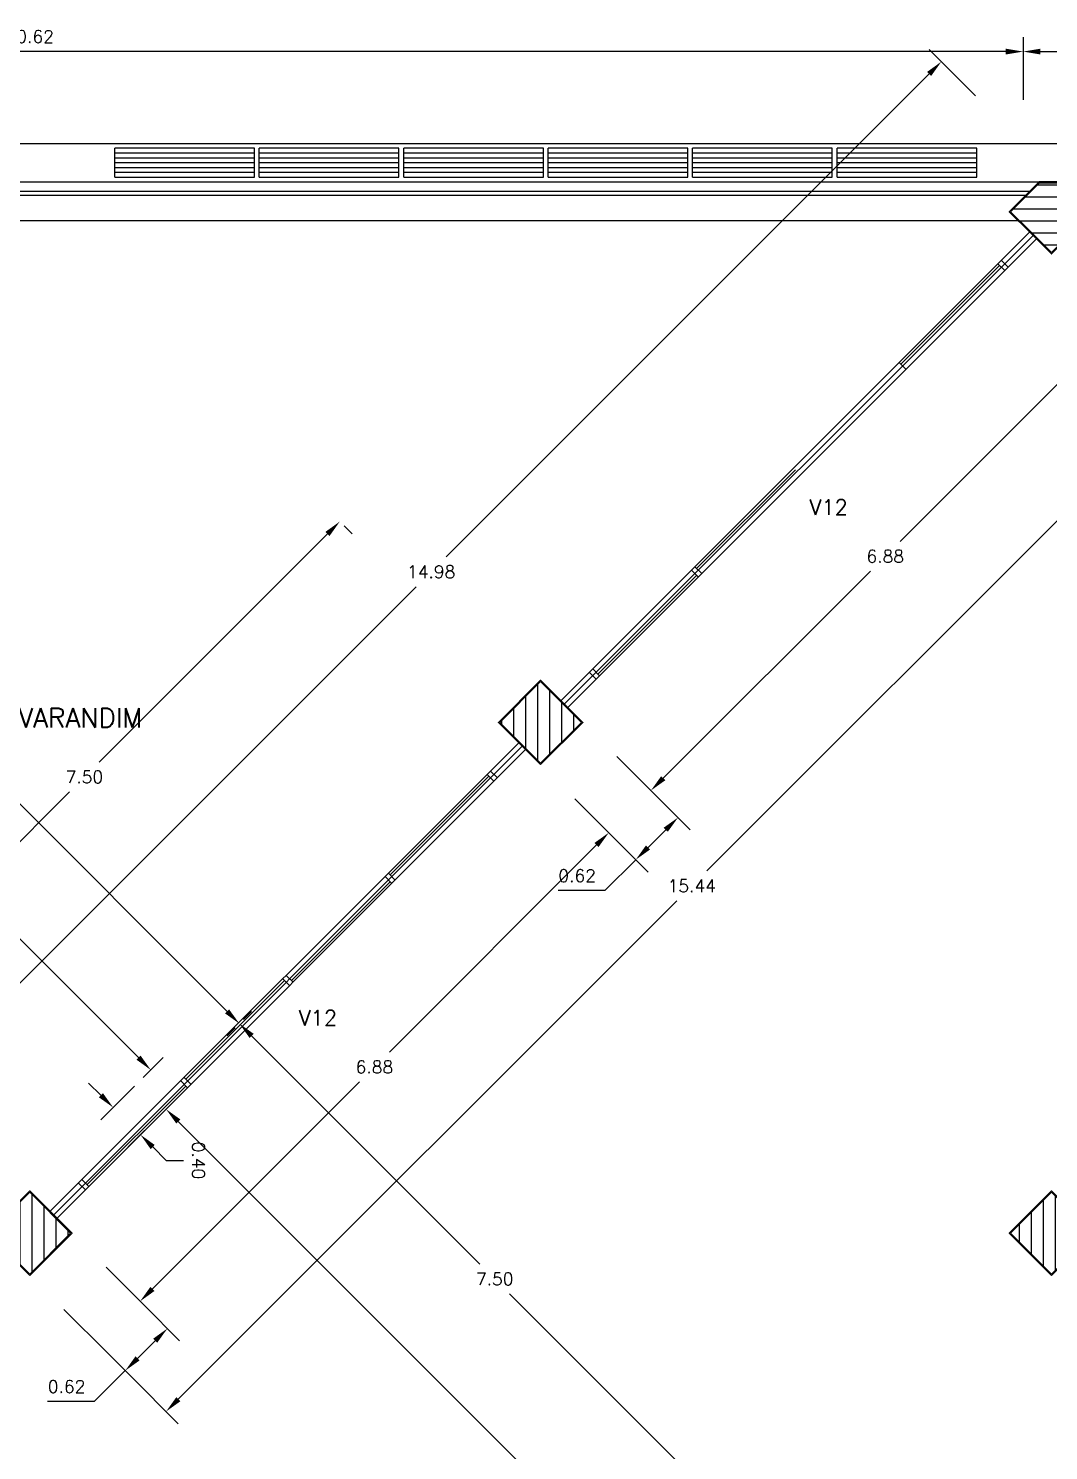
# Model space of a CAD drawing. Extents: x 19.8 to 90.6, y 5.5 to 74.
# Drawn here: x 51.51 to 62.1, y 30.37 to 45.14 of the extents above; entities that cross this region are included whole.
import ezdxf

# ---------------------------------------------------------------- set-up
doc = ezdxf.new("R2010")
doc.units = 0
doc.header["$MEASUREMENT"] = 0
doc.linetypes.add('Default', pattern=[0])
doc.linetypes.add('Solid', pattern=[0])
doc.layers.get('DEFPOINTS').update_dxf_attribs({"linetype": 'Solid'})
for name, color, linetype in [('1st floor plan$0$1F', 15, 'Continuous'), ('1st floor plan$0$2F', 7, 'Continuous'), ('1st floor plan$0$CAI', 52, 'Continuous'), ('1st floor plan$0$Hatch', 15, 'Continuous'), ('1st floor plan$0$Pillars', 30, 'Continuous'), ('Dimensions (COTAS)', 212, 'Solid'), ('Text O', 212, 'Default'), ('Xref_Plan', 7, 'Continuous')]:
    doc.layers.add(name, color=color, linetype=linetype)
doc.layers.add('1st floor plan$0$Interior Walls', color=7, linetype='Continuous', lineweight=30)
doc.layers.add('1st floor plan$0$Partitions', color=7, linetype='Continuous', lineweight=30)
doc.styles.add('Simplex', font='SIMPLEX.SHX')
doc.dimstyles.get("Standard").update_dxf_attribs({"dimtxt": 0.13, "dimasz": 0.18, "dimexe": 0.18, "dimexo": 0.0625, "dimgap": 0.09, "dimtad": 1, "dimtih": 1, "dimtoh": 1, "dimzin": 0, "dimdsep": 46, "dimtxsty": 'Simplex', "dimcen": 0.09, "dimadec": 0, "dimazin": 0, "dimtfac": 1, "dimtofl": 0, "dimtmove": 0, "dimatfit": 3, "dimfxl": 1, "dimtolj": 1, "dimtzin": 0, "dimarcsym": 0})

# ---------------------------------------------------------------- blocks, each defined once
blk = doc.blocks.new('*D17')
at = {"layer": 'DEFPOINTS', "color": 0}
for p in [(79.104, 36.873), (81.578, 34.398), (52.587, 10.357)]:
    blk.add_point(p, dxfattribs=at)
at = {"layer": 'Dimensions (COTAS)', "color": 0, "lineweight": -2}
for p, q in [((79.148, 36.829), (81.706, 34.271)), ((81.451, 34.271), (68.475, 21.295)), ((55.189, 8.009), (68.165, 20.985)), ((52.631, 10.312), (55.189, 7.754))]:
    blk.add_line(p, q, dxfattribs=at)
at = {"layer": 'Dimensions (COTAS)', "color": 0}
for points in [[(81.43, 34.292), (81.472, 34.25), (81.578, 34.398)], [(55.168, 8.03), (55.21, 7.988), (55.062, 7.882)]]:
    blk.add_solid(points, dxfattribs=at)
at = {"layer": 'Dimensions (COTAS)', "color": 0, "insert": (68.32, 21.14), "char_height": 0.13, "attachment_point": 5, "style": 'Simplex'}
blk.add_mtext('\\A1;37.50', dxfattribs=at)
blk = doc.blocks.new('*D18')
at = {"layer": 'DEFPOINTS', "color": 0}
for p in [(83.184, 33.175), (83.184, 33.175), (56.108, 6.1)]:
    blk.add_point(p, dxfattribs=at)
at = {"layer": 'Dimensions (COTAS)', "color": 0, "lineweight": -2}
for p, q in [((83.228, 33.131), (83.311, 33.048)), ((83.056, 33.048), (69.801, 19.792)), ((56.236, 6.227), (69.491, 19.482)), ((56.064, 6.144), (55.981, 6.227))]:
    blk.add_line(p, q, dxfattribs=at)
at = {"layer": 'Dimensions (COTAS)', "color": 0}
for points in [[(83.035, 33.069), (83.078, 33.027), (83.184, 33.175)], [(56.214, 6.248), (56.257, 6.206), (56.108, 6.1)]]:
    blk.add_solid(points, dxfattribs=at)
at = {"layer": 'Dimensions (COTAS)', "color": 0, "insert": (69.646, 19.637), "char_height": 0.13, "attachment_point": 5, "style": 'Simplex'}
blk.add_mtext('\\A1;38.29', dxfattribs=at)
blk = doc.blocks.new('*D21')
at = {"layer": 'DEFPOINTS', "color": 0}
for p in [(52.941, 33.918), (63.568, 23.29), (63.568, 23.29)]:
    blk.add_point(p, dxfattribs=at)
at = {"layer": 'Dimensions (COTAS)', "color": 0, "lineweight": -2}
for p, q in [((52.897, 33.873), (52.813, 33.79)), ((53.068, 33.79), (58.099, 28.759)), ((63.441, 23.417), (58.409, 28.449)), ((63.524, 23.245), (63.441, 23.162))]:
    blk.add_line(p, q, dxfattribs=at)
at = {"layer": 'Dimensions (COTAS)', "color": 0}
for points in [[(53.089, 33.811), (53.047, 33.769), (52.941, 33.917)], [(63.462, 23.438), (63.42, 23.396), (63.568, 23.29)]]:
    blk.add_solid(points, dxfattribs=at)
at = {"layer": 'Dimensions (COTAS)', "color": 0, "insert": (58.254, 28.604), "char_height": 0.13, "attachment_point": 5, "style": 'Simplex'}
blk.add_mtext('\\A1;15.03', dxfattribs=at)
blk = doc.blocks.new('*D69')
at = {"layer": 'DEFPOINTS', "color": 0}
for p in [(42.187, 44.92), (42.063, 44.795), (52.658, 34.201)]:
    blk.add_point(p, dxfattribs=at)
at = {"layer": 'Dimensions (COTAS)', "color": 0, "lineweight": -2}
for p, q in [((42.107, 44.84), (42.315, 45.048)), ((42.315, 44.793), (47.445, 39.662)), ((52.655, 34.453), (47.755, 39.352)), ((52.702, 34.245), (52.91, 34.453))]:
    blk.add_line(p, q, dxfattribs=at)
at = {"layer": 'Dimensions (COTAS)', "color": 0}
for points in [[(42.336, 44.814), (42.294, 44.772), (42.187, 44.92)], [(52.676, 34.474), (52.634, 34.431), (52.782, 34.325)]]:
    blk.add_solid(points, dxfattribs=at)
at = {"layer": 'Dimensions (COTAS)', "color": 0, "insert": (47.6, 39.507), "char_height": 0.13, "attachment_point": 5, "rotation": 270, "style": 'Simplex'}
blk.add_mtext('\\A1;14.98', dxfattribs=at)
blk = doc.blocks.new('*D74')
at = {"layer": 'DEFPOINTS', "color": 0}
for p in [(41.214, 44.9), (41.214, 44.9), (61.838, 45)]:
    blk.add_point(p, dxfattribs=at)
at = {"layer": 'Dimensions (COTAS)', "color": 0, "lineweight": -2}
for p, q in [((61.658, 44.9), (41.394, 44.9)), ((61.838, 44.937), (61.838, 44.72)), ((41.214, 44.837), (41.214, 44.72))]:
    blk.add_line(p, q, dxfattribs=at)
at = {"layer": 'Dimensions (COTAS)', "color": 0}
for points in [[(41.394, 44.93), (41.394, 44.87), (41.214, 44.9)], [(61.658, 44.93), (61.658, 44.87), (61.838, 44.9)]]:
    blk.add_solid(points, dxfattribs=at)
at = {"layer": 'Dimensions (COTAS)', "color": 0, "insert": (51.526, 45.055), "char_height": 0.13, "attachment_point": 5, "style": 'Simplex'}
blk.add_mtext('\\A1;20.62', dxfattribs=at)
blk = doc.blocks.new('*D231')
at = {"layer": 'DEFPOINTS', "color": 0}
for p in [(61.838, 44.9), (71.701, 44.9), (71.701, 44.9)]:
    blk.add_point(p, dxfattribs=at)
at = {"layer": 'Dimensions (COTAS)', "color": 0, "lineweight": -2}
for p, q in [((71.701, 44.962), (71.701, 45.08)), ((62.018, 44.9), (71.521, 44.9)), ((61.838, 44.837), (61.838, 44.72))]:
    blk.add_line(p, q, dxfattribs=at)
at = {"layer": 'Dimensions (COTAS)', "color": 0}
for points in [[(62.018, 44.93), (62.018, 44.87), (61.838, 44.9)], [(71.521, 44.93), (71.521, 44.87), (71.701, 44.9)]]:
    blk.add_solid(points, dxfattribs=at)
at = {"layer": 'Dimensions (COTAS)', "color": 0, "insert": (66.77, 45.055), "char_height": 0.13, "attachment_point": 5, "style": 'Simplex'}
blk.add_mtext('\\A1;9.86', dxfattribs=at)
blk = doc.blocks.new('*D233')
at = {"layer": 'DEFPOINTS', "color": 0}
for p in [(62.84, 42.092), (62.84, 42.092), (57.975, 37.227)]:
    blk.add_point(p, dxfattribs=at)
at = {"layer": 'Dimensions (COTAS)', "color": 0, "lineweight": -2}
for p, q in [((62.713, 41.964), (60.563, 39.814)), ((62.884, 42.047), (62.967, 41.964)), ((58.102, 37.354), (60.253, 39.504)), ((58.019, 37.183), (58.102, 37.099))]:
    blk.add_line(p, q, dxfattribs=at)
at = {"layer": 'Dimensions (COTAS)', "color": 0}
for points in [[(62.692, 41.986), (62.734, 41.943), (62.84, 42.092)], [(58.081, 37.375), (58.124, 37.333), (57.975, 37.227)]]:
    blk.add_solid(points, dxfattribs=at)
at = {"layer": 'Dimensions (COTAS)', "color": 0, "insert": (60.408, 39.659), "char_height": 0.13, "attachment_point": 5, "style": 'Simplex'}
blk.add_mtext('\\A1;6.88', dxfattribs=at)
blk = doc.blocks.new('*D234')
at = {"layer": 'DEFPOINTS', "color": 0}
for p in [(63.857, 41.695), (63.857, 41.695), (52.941, 30.778)]:
    blk.add_point(p, dxfattribs=at)
at = {"layer": 'Dimensions (COTAS)', "color": 0, "lineweight": -2}
for p, q in [((63.901, 41.65), (63.984, 41.567)), ((63.73, 41.567), (58.554, 36.391)), ((53.068, 30.905), (58.244, 36.081)), ((52.985, 30.734), (53.068, 30.651))]:
    blk.add_line(p, q, dxfattribs=at)
at = {"layer": 'Dimensions (COTAS)', "color": 0}
for points in [[(63.709, 41.588), (63.751, 41.546), (63.857, 41.695)], [(53.047, 30.926), (53.089, 30.884), (52.941, 30.778)]]:
    blk.add_solid(points, dxfattribs=at)
at = {"layer": 'Dimensions (COTAS)', "color": 0, "insert": (58.399, 36.236), "char_height": 0.13, "attachment_point": 5, "style": 'Simplex'}
blk.add_mtext('\\A1;15.44', dxfattribs=at)
blk = doc.blocks.new('*D235')
at = {"layer": 'DEFPOINTS', "color": 0}
for p in [(60.99, 44.795), (60.99, 44.795), (50.395, 34.201)]:
    blk.add_point(p, dxfattribs=at)
at = {"layer": 'Dimensions (COTAS)', "color": 0, "lineweight": -2}
for p, q in [((60.946, 44.84), (60.863, 44.923)), ((60.863, 44.668), (55.848, 39.653)), ((50.522, 34.328), (55.538, 39.343)), ((50.439, 34.156), (50.522, 34.073))]:
    blk.add_line(p, q, dxfattribs=at)
at = {"layer": 'Dimensions (COTAS)', "color": 0}
for points in [[(60.842, 44.689), (60.884, 44.647), (60.99, 44.795)], [(50.501, 34.349), (50.544, 34.307), (50.395, 34.2)]]:
    blk.add_solid(points, dxfattribs=at)
at = {"layer": 'Dimensions (COTAS)', "color": 0, "insert": (55.693, 39.498), "char_height": 0.13, "attachment_point": 5, "style": 'Simplex'}
blk.add_mtext('\\A1;14.98', dxfattribs=at)
blk = doc.blocks.new('*D237')
at = {"layer": 'DEFPOINTS', "color": 0}
for p in [(53.702, 34.806), (59.005, 29.502), (59.005, 29.502)]:
    blk.add_point(p, dxfattribs=at)
at = {"layer": 'Dimensions (COTAS)', "color": 0, "lineweight": -2}
for p, q in [((53.746, 34.85), (53.829, 34.933)), ((53.829, 34.678), (56.198, 32.309)), ((58.878, 29.63), (56.508, 31.999)), ((58.961, 29.458), (58.878, 29.375))]:
    blk.add_line(p, q, dxfattribs=at)
at = {"layer": 'Dimensions (COTAS)', "color": 0}
for points in [[(53.85, 34.7), (53.808, 34.657), (53.702, 34.806)], [(58.899, 29.651), (58.856, 29.608), (59.005, 29.502)]]:
    blk.add_solid(points, dxfattribs=at)
at = {"layer": 'Dimensions (COTAS)', "color": 0, "insert": (56.353, 32.154), "char_height": 0.13, "attachment_point": 5, "style": 'Simplex'}
blk.add_mtext('\\A1;7.50', dxfattribs=at)
blk = doc.blocks.new('*D238')
at = {"layer": 'DEFPOINTS', "color": 0}
for p in [(57.537, 36.788), (57.537, 36.788), (52.672, 31.923)]:
    blk.add_point(p, dxfattribs=at)
at = {"layer": 'Dimensions (COTAS)', "color": 0, "lineweight": -2}
for p, q in [((57.409, 36.661), (55.259, 34.511)), ((57.581, 36.744), (57.664, 36.661)), ((52.799, 32.051), (54.949, 34.201)), ((52.716, 31.879), (52.799, 31.796))]:
    blk.add_line(p, q, dxfattribs=at)
at = {"layer": 'Dimensions (COTAS)', "color": 0}
for points in [[(57.388, 36.682), (57.431, 36.64), (57.537, 36.788)], [(52.778, 32.072), (52.82, 32.029), (52.672, 31.923)]]:
    blk.add_solid(points, dxfattribs=at)
at = {"layer": 'Dimensions (COTAS)', "color": 0, "insert": (55.104, 34.356), "char_height": 0.13, "attachment_point": 5, "style": 'Simplex'}
blk.add_mtext('\\A1;6.88', dxfattribs=at)
blk = doc.blocks.new('*D240')
at = {"layer": 'DEFPOINTS', "color": 0}
for p in [(52.658, 34.2), (52.392, 33.935), (52.94, 33.918)]:
    blk.add_point(p, dxfattribs=at)
at = {"layer": 'Dimensions (COTAS)', "color": 0, "lineweight": -2}
for p, q in [((52.264, 34.062), (52.137, 34.189)), ((52.613, 34.156), (52.264, 33.807)), ((52.896, 33.873), (52.547, 33.525)), ((52.802, 33.525), (52.942, 33.385)), ((52.942, 33.385), (53.122, 33.385))]:
    blk.add_line(p, q, dxfattribs=at)
at = {"layer": 'Dimensions (COTAS)', "color": 0}
for points in [[(52.286, 34.083), (52.243, 34.041), (52.392, 33.935)], [(52.823, 33.546), (52.781, 33.503), (52.675, 33.652)]]:
    blk.add_solid(points, dxfattribs=at)
at = {"layer": 'Dimensions (COTAS)', "color": 0, "insert": (53.277, 33.385), "char_height": 0.13, "attachment_point": 5, "rotation": 270, "style": 'Simplex'}
blk.add_mtext('\\A1;0.40', dxfattribs=at)
blk = doc.blocks.new('*D243')
at = {"layer": 'DEFPOINTS', "color": 0}
for p in [(52.672, 31.923), (52.955, 31.64), (52.233, 31.485)]:
    blk.add_point(p, dxfattribs=at)
at = {"layer": 'Dimensions (COTAS)', "color": 0, "lineweight": -2}
for p, q in [((52.716, 31.879), (53.082, 31.513)), ((52.828, 31.513), (52.644, 31.329)), ((52.278, 31.441), (52.644, 31.074)), ((52.517, 31.202), (52.196, 30.881)), ((52.196, 30.881), (51.71, 30.881))]:
    blk.add_line(p, q, dxfattribs=at)
at = {"layer": 'Dimensions (COTAS)', "color": 0}
for points in [[(52.807, 31.534), (52.849, 31.492), (52.955, 31.64)], [(52.623, 31.35), (52.665, 31.308), (52.517, 31.202)]]:
    blk.add_solid(points, dxfattribs=at)
at = {"layer": 'Dimensions (COTAS)', "color": 0, "insert": (51.908, 31.036), "char_height": 0.13, "attachment_point": 5, "style": 'Simplex'}
blk.add_mtext('\\A1;0.62', dxfattribs=at)
blk = doc.blocks.new('L')
at = {"color": 0}
blk.add_line((0, 0.15), (0, -0.5), dxfattribs=at)
blk = doc.blocks.new('*D244')
at = {"layer": 'DEFPOINTS', "color": 0}
for p in [(54.744, 40.019), (49.441, 34.716), (49.441, 34.716)]:
    blk.add_point(p, dxfattribs=at)
at = {"layer": 'Dimensions (COTAS)', "color": 0, "lineweight": -2}
for p, q in [((54.617, 39.892), (52.248, 37.522)), ((54.789, 39.975), (54.872, 39.892)), ((49.568, 34.843), (51.938, 37.212)), ((49.485, 34.671), (49.568, 34.588))]:
    blk.add_line(p, q, dxfattribs=at)
at = {"layer": 'Dimensions (COTAS)', "color": 0}
for points in [[(54.596, 39.913), (54.638, 39.87), (54.744, 40.019)], [(49.547, 34.864), (49.59, 34.822), (49.441, 34.716)]]:
    blk.add_solid(points, dxfattribs=at)
at = {"layer": 'Dimensions (COTAS)', "color": 0, "insert": (52.093, 37.367), "char_height": 0.13, "attachment_point": 5, "style": 'Simplex'}
blk.add_mtext('\\A1;7.50', dxfattribs=at)
blk = doc.blocks.new('*D245')
at = {"layer": 'DEFPOINTS', "color": 0}
for p in [(48.398, 40.109), (53.702, 34.806), (53.702, 34.806)]:
    blk.add_point(p, dxfattribs=at)
at = {"layer": 'Dimensions (COTAS)', "color": 0, "lineweight": -2}
for p, q in [((48.354, 40.065), (48.271, 39.982)), ((48.526, 39.982), (50.895, 37.612)), ((53.574, 34.933), (51.205, 37.302)), ((53.657, 34.761), (53.574, 34.678))]:
    blk.add_line(p, q, dxfattribs=at)
at = {"layer": 'Dimensions (COTAS)', "color": 0}
for points in [[(48.547, 40.003), (48.504, 39.96), (48.398, 40.109)], [(53.595, 34.954), (53.553, 34.912), (53.702, 34.806)]]:
    blk.add_solid(points, dxfattribs=at)
at = {"layer": 'Dimensions (COTAS)', "color": 0, "insert": (51.05, 37.457), "char_height": 0.13, "attachment_point": 5, "style": 'Simplex'}
blk.add_mtext('\\A1;7.50', dxfattribs=at)
blk = doc.blocks.new('*D247')
at = {"layer": 'DEFPOINTS', "color": 0}
for p in [(57.975, 37.227), (58.256, 36.946), (57.537, 36.788)]:
    blk.add_point(p, dxfattribs=at)
at = {"layer": 'Dimensions (COTAS)', "color": 0, "lineweight": -2}
for p, q in [((58.019, 37.183), (58.383, 36.819)), ((58.128, 36.819), (57.945, 36.635)), ((57.581, 36.744), (57.945, 36.38)), ((57.817, 36.508), (57.497, 36.187)), ((57.497, 36.187), (57.01, 36.187))]:
    blk.add_line(p, q, dxfattribs=at)
at = {"layer": 'Dimensions (COTAS)', "color": 0}
for points in [[(58.107, 36.84), (58.15, 36.798), (58.256, 36.946)], [(57.923, 36.656), (57.966, 36.614), (57.817, 36.508)]]:
    blk.add_solid(points, dxfattribs=at)
at = {"layer": 'Dimensions (COTAS)', "color": 0, "insert": (57.209, 36.342), "char_height": 0.13, "attachment_point": 5, "style": 'Simplex'}
blk.add_mtext('\\A1;0.62', dxfattribs=at)
blk = doc.blocks.new('1st floor plan$0$P2')
at = {"layer": '1st floor plan$0$Hatch'}
h = blk.add_hatch(dxfattribs=at)
h.set_pattern_fill('ANSI31', color=256, style=0)
h.set_pattern_definition([(45, (-41.75321, -29.09718), (-0.08838835, 0.08838835), [])])
h.paths.add_polyline_path([(-0.3, 0.3), (-0.3, -0.3), (0.3, -0.3), (0.3, 0.3)])
at = {"layer": '1st floor plan$0$Pillars'}
blk.add_lwpolyline([(-0.3, -0.3), (0.3, -0.3), (0.3, 0.3), (-0.3, 0.3)], close=True, dxfattribs=at)
blk = doc.blocks.new('1st floor plan$0$P5')
at = {"layer": '1st floor plan$0$Partitions'}
blk.add_lwpolyline([(-0.31, -0.31), (-0.31, 0.31), (0.31, 0.31), (0.31, -0.31)], close=True, dxfattribs=at)
at = {"layer": '1st floor plan$0$Interior Walls'}
blk.add_blockref('1st floor plan$0$P2', (0, 0), dxfattribs=at)
blk = doc.blocks.new('1st floor plan$0$P4')
at = {"layer": '1st floor plan$0$Hatch'}
h = blk.add_hatch(dxfattribs=at)
h.set_pattern_fill('ANSI31', color=256, angle=45, style=0)
h.set_pattern_definition([(90, (-42.26722, -42.72792), (-0.125, 3e-17), [])])
h.paths.add_polyline_path([(0.424, 0), (0.124, 0.3), (-0.3, 0.3), (-0.3, 0), (-0.3, -0.124), (-0.124, -0.3), (0, -0.424), (0.212, -0.212)])
at = {"layer": '1st floor plan$0$Partitions'}
blk.add_lwpolyline([(-0.31, -0.128), (-0.31, 0), (-0.31, 0.31), (0.129, 0.31), (0.438, 0), (0.219, -0.219), (0, -0.438), (-0.131, -0.307)], close=True, dxfattribs=at)
at = {"layer": '1st floor plan$0$Pillars'}
blk.add_lwpolyline([(-0.3, -0.124), (-0.3, 0), (-0.3, 0.3), (0.124, 0.3), (0.424, 0), (0.212, -0.212), (0, -0.424), (-0.124, -0.3)], close=True, dxfattribs=at)
blk = doc.blocks.new('1st floor plan')
at = {"layer": '1st floor plan$0$1F'}
for p, q in [((36.326, 43.947), (71.701, 43.947)), ((53.858, 43.897), (52.408, 43.897)), ((52.408, 43.597), (52.408, 43.897)), ((53.858, 43.597), (53.858, 43.897)), ((55.358, 43.897), (53.908, 43.897)), ((53.908, 43.597), (53.908, 43.897)), ((55.358, 43.597), (55.358, 43.897)), ((56.858, 43.897), (55.408, 43.897)), ((55.408, 43.597), (55.408, 43.897)), ((56.858, 43.597), (56.858, 43.897)), ((58.358, 43.897), (56.908, 43.897)), ((56.908, 43.597), (56.908, 43.897)), ((58.358, 43.597), (58.358, 43.897)), ((59.858, 43.897), (58.408, 43.897)), ((58.408, 43.597), (58.408, 43.897)), ((59.858, 43.597), (59.858, 43.897)), ((61.358, 43.897), (59.908, 43.897)), ((59.908, 43.597), (59.908, 43.897)), ((61.358, 43.597), (61.358, 43.897)), ((52.408, 43.847), (53.858, 43.847)), ((52.408, 43.797), (53.858, 43.797)), ((52.408, 43.747), (53.858, 43.747)), ((53.908, 43.847), (55.358, 43.847)), ((53.908, 43.797), (55.358, 43.797)), ((53.908, 43.747), (55.358, 43.747)), ((55.408, 43.847), (56.858, 43.847)), ((55.408, 43.797), (56.858, 43.797)), ((55.408, 43.747), (56.858, 43.747)), ((56.908, 43.847), (58.358, 43.847)), ((56.908, 43.797), (58.358, 43.797)), ((56.908, 43.747), (58.358, 43.747)), ((58.408, 43.847), (59.858, 43.847)), ((58.408, 43.797), (59.858, 43.797)), ((58.408, 43.747), (59.858, 43.747)), ((59.908, 43.847), (61.358, 43.847)), ((59.908, 43.797), (61.358, 43.797)), ((59.908, 43.747), (61.358, 43.747)), ((52.408, 43.697), (53.858, 43.697)), ((52.408, 43.647), (53.858, 43.647)), ((52.408, 43.597), (53.858, 43.597)), ((53.908, 43.697), (55.358, 43.697)), ((53.908, 43.647), (55.358, 43.647)), ((53.908, 43.597), (55.358, 43.597)), ((55.408, 43.697), (56.858, 43.697)), ((55.408, 43.647), (56.858, 43.647)), ((55.408, 43.597), (56.858, 43.597)), ((56.908, 43.697), (58.358, 43.697)), ((56.908, 43.647), (58.358, 43.647)), ((56.908, 43.597), (58.358, 43.597)), ((58.408, 43.697), (59.858, 43.697)), ((58.408, 43.647), (59.858, 43.647)), ((58.408, 43.597), (59.858, 43.597)), ((59.908, 43.697), (61.358, 43.697)), ((59.908, 43.647), (61.358, 43.647)), ((59.908, 43.597), (61.358, 43.597)), ((41.048, 43.547), (62.005, 43.547)), ((41.268, 43.147), (61.785, 43.147))]:
    blk.add_line(p, q, dxfattribs=at)
at = {"layer": '1st floor plan$0$2F'}
for p, q in [((61.904, 43.446), (41.23, 43.447)), ((61.864, 43.406), (41.23, 43.407))]:
    blk.add_line(p, q, dxfattribs=at)
at = {"layer": '1st floor plan$0$CAI'}
for p, q in [((57.042, 38.16), (61.906, 43.025)), ((57.077, 38.125), (61.942, 42.99)), ((57.112, 38.09), (61.977, 42.955)), ((61.578, 42.696), (61.648, 42.626)), ((61.613, 42.732), (61.684, 42.661)), ((60.552, 41.671), (60.623, 41.6)), ((58.396, 39.514), (58.466, 39.444)), ((58.431, 39.55), (58.502, 39.479)), ((57.335, 38.454), (57.406, 38.383)), ((57.37, 38.489), (57.441, 38.418)), ((51.739, 32.857), (56.603, 37.722)), ((51.774, 32.821), (56.639, 37.687)), ((51.809, 32.786), (56.674, 37.651)), ((56.274, 37.393), (56.345, 37.322)), ((56.31, 37.428), (56.381, 37.358)), ((55.214, 36.332), (55.285, 36.262)), ((55.249, 36.368), (55.32, 36.297)), ((54.189, 35.307), (54.259, 35.236)), ((54.153, 35.272), (54.224, 35.201)), ((53.093, 34.211), (53.163, 34.14)), ((53.128, 34.246), (53.199, 34.176)), ((52.032, 33.15), (52.103, 33.08)), ((52.067, 33.186), (52.138, 33.115))]:
    blk.add_line(p, q, dxfattribs=at)
at = {"layer": '1st floor plan$0$CAI', "color": 15}
for p, q in [((60.57, 41.654), (61.595, 42.679)), ((58.449, 39.532), (59.474, 40.557)), ((57.423, 38.436), (58.449, 39.461)), ((55.267, 36.35), (56.292, 37.375)), ((54.242, 35.254), (55.267, 36.279)), ((53.146, 34.229), (54.171, 35.254)), ((52.12, 33.133), (53.146, 34.158))]:
    blk.add_line(p, q, dxfattribs=at)
at = {"layer": '1st floor plan$0$Interior Walls', "rotation": 45.00000000000007}
blk.add_blockref('1st floor plan$0$P5', (56.83, 37.934), dxfattribs=at)
at = {"layer": '1st floor plan$0$Partitions'}
for name, p, rotation in [('1st floor plan$0$P4', (62.133, 43.237), 270), ('1st floor plan$0$P5', (51.526, 32.63), 45.00000000000007), ('1st floor plan$0$P5', (62.133, 32.63), 45.00000000000007)]:
    blk.add_blockref(name, p, dxfattribs=dict(at, rotation=rotation))

msp = doc.modelspace()

# ---------------------------------------------------------------- block references
at = {"layer": 'Dimensions (COTAS)'}
for p, rotation in [((61.838, 44.9), 359.9999999999999), ((60.99, 44.795), 45.00000000000357), ((57.975, 37.227), 225.0000640910478), ((57.537, 36.788), 225.0000640910478), ((52.672, 31.923), 225.0000640910478), ((52.233, 31.485), 225.0000640910476), ((52.941, 30.778), 225.0000640910478)]:
    msp.add_blockref('L', p, dxfattribs=dict(at, rotation=rotation))
at = {"layer": 'Xref_Plan'}
msp.add_blockref('1st floor plan', (0, 0), dxfattribs=at)

# ---------------------------------------------------------------- texts
at = {"layer": 'Text O', "style": 'Simplex'}
for p in [(59.622, 40.088), (54.319, 34.785)]:
    msp.add_text('V12', height=0.16, dxfattribs=at).set_placement(p)
at = {"layer": 'Text O', "color": 7, "style": 'Simplex'}
msp.add_text('14-VARANDIM', height=0.2, dxfattribs=at).set_placement((50.841, 37.882))

# ---------------------------------------------------------------- dimensions: what is measured, and where the dimension line sits
at = {"layer": 'Dimensions (COTAS)'}
for base, p1, p2, picture, middle in [((41.214, 44.9), (61.838, 45), (41.214, 44.9), '*D74', (51.526, 45.055)), ((71.701, 44.9), (61.838, 44.9), (71.701, 44.9), '*D231', (66.77, 45.055))]:
    dim = msp.add_linear_dim(base=base, p1=p1, p2=p2, dimstyle='Standard', dxfattribs=at)
    dim.commit()
    dim.dimension.update_dxf_attribs({"geometry": picture, "text_midpoint": middle})
for base, p1, p2, picture, middle in [((42.187, 44.92), (52.658, 34.201), (42.063, 44.795), '*D69', (47.6, 39.507)), ((52.392, 33.935), (52.94, 33.918), (52.658, 34.2), '*D240', (53.277, 33.385))]:
    dim = msp.add_linear_dim(base=base, p1=p1, p2=p2, angle=315, dimstyle='Standard', dxfattribs=at)
    dim.commit()
    dim.dimension.update_dxf_attribs({"geometry": picture, "text_midpoint": middle, "dimtype": 160, "text_rotation": -90})
for base, p1, p2, angle, picture, middle in [((60.99, 44.795), (50.395, 34.201), (60.99, 44.795), 45, '*D235', (55.693, 39.498)), ((62.84, 42.092), (57.975, 37.227), (62.84, 42.092), 45, '*D233', (60.408, 39.659)), ((63.857, 41.695), (52.941, 30.778), (63.857, 41.695), 45.0001, '*D234', (58.399, 36.236)), ((53.702, 34.806), (48.398, 40.109), (53.702, 34.806), 315, '*D245', (51.05, 37.457)), ((49.441, 34.716), (54.744, 40.019), (49.441, 34.716), 45, '*D244', (52.093, 37.367)), ((81.578, 34.398), (52.587, 10.357), (79.104, 36.873), 45, '*D17', (68.32, 21.14)), ((57.537, 36.788), (52.672, 31.923), (57.537, 36.788), 45, '*D238', (55.104, 34.356)), ((59.005, 29.502), (53.702, 34.806), (59.005, 29.502), 315, '*D237', (56.353, 32.154)), ((63.568, 23.29), (52.941, 33.918), (63.568, 23.29), 315, '*D21', (58.254, 28.604)), ((83.184, 33.175), (56.108, 6.1), (83.184, 33.175), 45, '*D18', (69.646, 19.637))]:
    dim = msp.add_linear_dim(base=base, p1=p1, p2=p2, angle=angle, dimstyle='Standard', dxfattribs=at)
    dim.commit()
    dim.dimension.update_dxf_attribs({"geometry": picture, "text_midpoint": middle})
for base, p1, p2, picture, middle in [((58.256, 36.946), (57.537, 36.788), (57.975, 37.227), '*D247', (57.209, 36.187)), ((52.955, 31.64), (52.233, 31.485), (52.672, 31.923), '*D243', (51.908, 30.881))]:
    dim = msp.add_linear_dim(base=base, p1=p1, p2=p2, angle=45, dimstyle='Standard', dxfattribs=at)
    dim.commit()
    dim.dimension.update_dxf_attribs({"geometry": picture, "text_midpoint": middle, "dimtype": 160})

doc.saveas('drawing.dxf')
